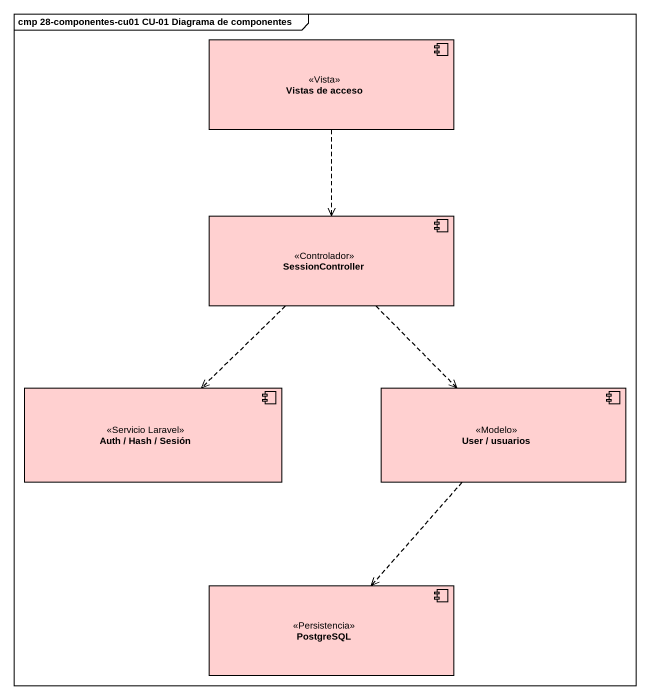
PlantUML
@startuml
mainframe cmp 28-componentes-cu01 CU-01 Diagrama de componentes
component "Vistas de acceso" as Vistas_de_acceso <<Vista>> #FFD0D0
component SessionController <<Controlador>> #FFD0D0
component "Auth / Hash / Sesión" as Auth_Hash_Sesión <<Servicio Laravel>> #FFD0D0
component "User / usuarios" as User_usuarios <<Modelo>> #FFD0D0
component PostgreSQL <<Persistencia>> #FFD0D0
Vistas_de_acceso ..> SessionController
SessionController ..> Auth_Hash_Sesión
SessionController ..> User_usuarios
User_usuarios ..> PostgreSQL
@enduml
